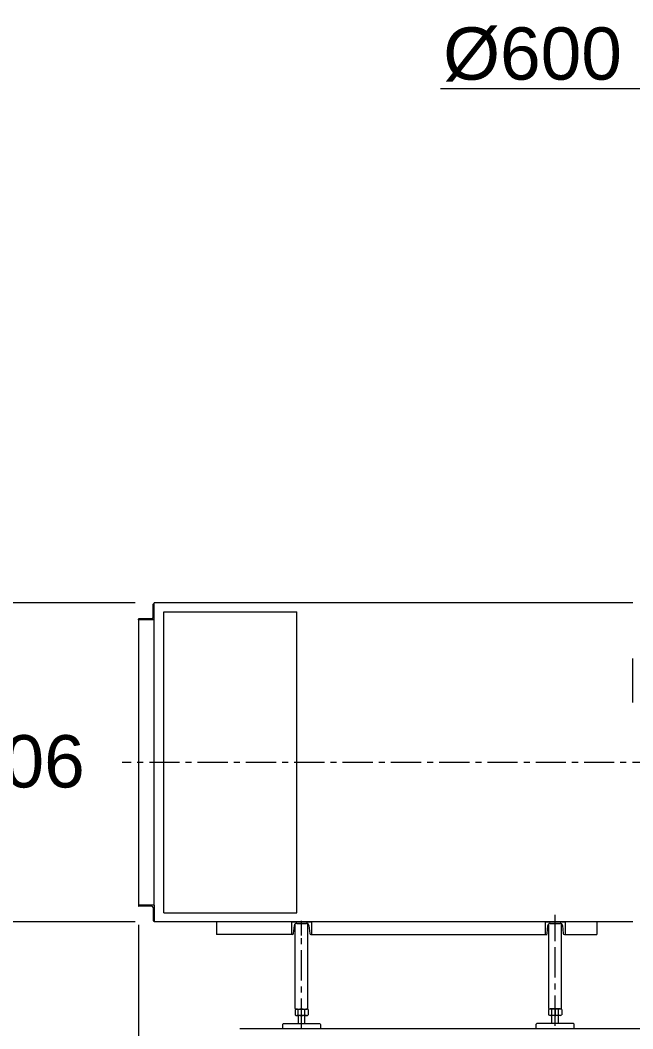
# Model space of a CAD drawing. Header units: millimetres. Extents: x 2 to 503272, y 1 to 383444.
# Drawn here: x 170013 to 219114, y 233950 to 314758 of the extents above; entities that cross this region are included whole.
import ezdxf

# ---------------------------------------------------------------- set-up
doc = ezdxf.new("R2010")
doc.units = ezdxf.units.MM
doc.header["$LTSCALE"] = 25.4
doc.linetypes.add('CENTER', pattern=[50.8, 31.75, -6.35, 6.35, -6.35])
doc.layers.get('Defpoints').update_dxf_attribs({"lineweight": 5})
doc.layers.add('CAXA1', color=5, linetype='CENTER', lineweight=5)
doc.layers.add('PIPE', color=150, linetype='Continuous', lineweight=5)
doc.styles.add('Roman', font='arial.ttf')
doc.styles.get("Standard").update_dxf_attribs({"font": 'arial.ttf'})
doc.dimstyles.new('ISO-25', dxfattribs={"dimscale": 30, "dimtxt": 38.1, "dimasz": 38.1, "dimexe": 50.8, "dimexo": 50.8, "dimgap": 15.875, "dimtad": 1, "dimtih": 1, "dimtoh": 1, "dimdec": 1, "dimlfac": 0.03937, "dimdsep": 46, "dimtxsty": 'Standard', "dimcen": 63.5, "dimclrd": 7, "dimclre": 7, "dimclrt": 7, "dimadec": 0, "dimazin": 0, "dimtfac": 1, "dimtdec": 1, "dimtmove": 0, "dimatfit": 3, "dimfxl": 25.4, "dimlwd": 5, "dimlwe": 5, "dimarcsym": 0})

# ---------------------------------------------------------------- blocks, each defined once
blk = doc.blocks.new('*D48')
at = {"color": 7, "linetype": 'Continuous', "lineweight": 5, "transparency": 16777216}
for p, q in [((179490, 242278), (179490, 214115)), ((300902, 232429), (300902, 214115)), ((180633, 215639), (299759, 215639))]:
    blk.add_line(p, q, dxfattribs=at)
at = {"color": 7, "transparency": 16777216}
for points in [[(180633, 215830), (180633, 215449), (179490, 215639)], [(299759, 215830), (299759, 215449), (300902, 215639)]]:
    blk.add_solid(points, dxfattribs=at)
at = {"layer": 'Defpoints', "color": 0, "transparency": 16777216}
for p in [(179490, 243802), (300902, 233953), (300902, 215639)]:
    blk.add_point(p, dxfattribs=at)
at = {"color": 7, "lineweight": 5, "transparency": 16777216, "insert": (240196, 218282), "char_height": 4191, "attachment_point": 5, "style": 'Roman'}
blk.add_mtext('C', dxfattribs=at)
blk = doc.blocks.new('*D32')
at = {"color": 7, "linetype": 'Continuous', "lineweight": 5, "transparency": 16777216}
for p, q in [((224740, 302797), (224740, 310799)), ((239955, 302797), (239955, 310799)), ((203700, 309275), (224740, 309275)), ((225883, 309275), (238812, 309275))]:
    blk.add_line(p, q, dxfattribs=at)
at = {"color": 7, "transparency": 16777216}
for points in [[(225883, 309465), (225883, 309084), (224740, 309275)], [(238812, 309465), (238812, 309084), (239955, 309275)]]:
    blk.add_solid(points, dxfattribs=at)
at = {"layer": 'Defpoints', "color": 0, "transparency": 16777216}
for p in [(239955, 309275), (224740, 301273), (239955, 301273)]:
    blk.add_point(p, dxfattribs=at)
at = {"color": 7, "lineweight": 5, "transparency": 16777216, "insert": (211079, 312008), "char_height": 4191, "attachment_point": 5, "style": 'Roman'}
blk.add_mtext('%%C600', dxfattribs=at)
blk = doc.blocks.new('*D44')
at = {"color": 7, "linetype": 'Continuous', "lineweight": 5, "transparency": 16777216}
for p, q in [((179236, 268065), (167153, 268065)), ((168677, 266922), (168677, 257968)), ((168677, 243656), (168677, 252736)), ((179236, 242513), (167153, 242513))]:
    blk.add_line(p, q, dxfattribs=at)
at = {"color": 7, "transparency": 16777216}
for points in [[(168487, 266922), (168868, 266922), (168677, 268065)], [(168487, 243656), (168868, 243656), (168677, 242513)]]:
    blk.add_solid(points, dxfattribs=at)
at = {"layer": 'Defpoints', "color": 0, "transparency": 16777216}
for p in [(180760, 268065), (168677, 242513), (180760, 242513)]:
    blk.add_point(p, dxfattribs=at)
at = {"color": 7, "lineweight": 5, "transparency": 16777216, "insert": (168677, 255352), "char_height": 4191, "attachment_point": 5, "style": 'Roman'}
blk.add_mtext('1006', dxfattribs=at)

msp = doc.modelspace()

# ---------------------------------------------------------------- linework, layer by layer
at = {"color": 7, "lineweight": 5}
for p, q in [((180683.86, 266941.38), (180683.86, 267970.08)), ((180760.06, 267995.48), (180709.26, 267995.48)), ((219114.06, 268071.68), (180760.06, 268071.68)), ((182583.8, 268071.68), (180760.06, 268071.68)), ((180760.06, 243852.31), (180760.06, 268071.68)), ((180760.06, 266725.48), (180760.06, 267995.48)), ((185496.38, 268071.68), (185496.38, 268073.2)), ((179490.06, 266725.48), (179490.06, 266776.28)), ((179490.06, 266725.48), (179490.06, 243852.31)), ((180760.06, 266725.48), (179490.06, 266725.48)), ((180544.16, 266801.68), (179515.46, 266801.68)), ((181521.29, 243230.48), (181521.29, 267360.48)), ((181521.29, 267360.48), (192189.29, 267360.48)), ((192189.29, 243230.48), (192189.29, 267360.48)), ((219113.99, 260102.52), (219113.99, 263617.76)), ((180760.06, 243852.31), (179490.06, 243852.31)), ((179490.06, 243852.31), (179490.06, 243801.51)), ((180544.16, 243776.11), (179515.46, 243776.11)), ((180683.86, 243636.41), (180683.86, 242607.71)), ((180760.06, 243852.31), (180760.06, 242582.31)), ((180760.06, 243840.08), (180760.06, 242519.28)), ((180760.06, 242582.31), (180709.26, 242582.31)), ((184848.68, 242519.28), (180760.06, 242519.28)), ((181521.29, 243230.48), (192189.29, 243230.48)), ((219114.06, 242519.28), (184848.68, 242519.28)), ((192324.7, 242519.28), (184975.68, 242519.28)), ((185750.62, 242520.45), (185750.62, 241504.45)), ((191770.42, 242520.45), (193370.62, 242520.45)), ((191770.42, 242520.45), (191770.42, 241504.45)), ((192570.52, 241428.25), (192570.52, 242596.65)), ((193370.62, 242520.45), (193370.62, 241504.45)), ((212090.42, 242520.45), (213690.62, 242520.45)), ((212090.42, 242520.45), (212090.42, 241504.45)), ((212890.52, 241428.25), (212890.52, 242596.65)), ((213690.62, 242520.45), (213690.62, 241504.45)), ((216230.62, 242520.45), (216230.62, 241504.45)), ((191924.91, 241591.37), (191988.47, 242226.99)), ((192062.28, 235584.87), (192062.28, 242359.33)), ((192178.03, 242398.53), (192963.02, 242398.53)), ((193078.28, 235584.87), (193078.28, 242359.71)), ((193152.57, 242226.99), (193216.13, 241591.37)), ((212244.91, 241591.37), (212308.47, 242226.99)), ((212382.28, 235591.22), (212382.28, 242359.33)), ((212498.03, 242398.53), (213283.02, 242398.53)), ((213398.28, 235591.22), (213398.28, 242359.71)), ((213472.57, 242226.99), (213536.13, 241591.37)), ((191828.87, 241504.45), (185750.62, 241504.45)), ((191828.87, 241504.45), (191770.42, 241504.45)), ((193312.18, 241504.45), (212245.39, 241504.45)), ((193312.18, 241504.45), (193370.62, 241504.45)), ((212148.87, 241504.45), (212090.42, 241504.45)), ((213632.18, 241504.45), (213690.62, 241504.45)), ((213690.62, 241504.45), (216230.62, 241504.45)), ((192042.35, 235495.14), (192042.35, 235059.91)), ((192062.28, 235584.87), (192113.08, 235534.07)), ((192062.28, 235584.87), (192113.08, 235534.07)), ((192113.08, 235534.07), (193027.48, 235534.07)), ((192113.08, 235534.07), (193027.48, 235534.07)), ((192306.31, 235059.91), (192306.31, 235495.14)), ((192834.24, 235059.91), (192834.24, 235495.14)), ((193027.48, 235534.07), (193078.28, 235584.87)), ((193027.48, 235534.07), (193078.28, 235584.87)), ((193098.2, 235495.14), (193098.2, 235059.91)), ((212362.35, 235501.49), (212362.35, 235066.26)), ((212382.28, 235591.22), (212433.08, 235540.42)), ((212433.08, 235540.42), (213347.48, 235540.42)), ((213286.22, 235540.42), (212494.33, 235540.42)), ((212626.31, 235066.26), (212626.31, 235501.49)), ((213154.24, 235066.26), (213154.24, 235501.49)), ((213347.48, 235540.42), (213398.28, 235591.22)), ((213418.2, 235501.49), (213418.2, 235066.26)), ((191046.28, 234308.62), (191097.08, 234359.42)), ((194043.48, 234359.42), (191097.08, 234359.42)), ((192966.22, 235020.99), (192174.33, 235020.99)), ((192306.75, 234359.42), (192306.75, 235020.99)), ((192833.8, 234359.42), (192833.8, 235020.99)), ((194043.48, 234359.42), (194094.28, 234308.62)), ((211366.28, 234314.97), (211417.08, 234365.77)), ((214363.48, 234365.77), (211417.08, 234365.77)), ((213286.22, 235027.34), (212494.33, 235027.34)), ((212626.75, 234365.77), (212626.75, 235027.34)), ((213153.8, 234365.77), (213153.8, 235027.34)), ((214363.48, 234365.77), (214414.28, 234314.97)), ((191046.28, 234308.62), (191046.28, 233953.02)), ((194094.28, 233953.02), (191046.28, 233953.02)), ((194094.28, 234308.62), (194094.28, 233953.02)), ((211366.28, 233953.02), (211366.28, 234314.97)), ((214414.28, 233953.02), (211366.28, 233953.02)), ((214414.28, 233959.37), (214414.28, 234314.97))]:
    msp.add_line(p, q, dxfattribs=at)
for centre, radius, start, end in [((180709.26, 267970.08), 25.4, 90, 180), ((179515.46, 266776.28), 25.4, 90, 180), ((180544.16, 266941.38), 139.7, 270, 0), ((179515.46, 243801.51), 25.4, 180, 270), ((180544.16, 243636.41), 139.7, 0, 90), ((180709.26, 242607.71), 25.4, 180, 270), ((192178.03, 242208.03), 190.5, 90, 174.2894069), ((192963.02, 242208.03), 190.5, 5.7105931, 90), ((212498.03, 242208.03), 190.5, 90, 174.2894069), ((213283.02, 242208.03), 190.5, 5.7105931, 90), ((191828.87, 241600.97), 96.52, 270, 354.2894069), ((193312.18, 241600.97), 96.52, 185.7105931, 270), ((212148.87, 241600.97), 96.52, 270, 354.2894069), ((213632.18, 241600.97), 96.52, 185.7105931, 270), ((192174.33, 235290.87), 243.2, 57.1327678, 122.8672322), ((192570.28, 234619.67), 914.4, 73.2213451, 106.7786549), ((192966.22, 235290.87), 243.2, 57.1327678, 122.8672322), ((212494.33, 235297.22), 243.2, 57.1327678, 122.8672322), ((212890.28, 234626.02), 914.4, 73.2213451, 106.7786549), ((213286.22, 235297.22), 243.2, 57.1327678, 122.8672322), ((192174.33, 235264.18), 243.2, 237.1327678, 302.8672322), ((192570.28, 235935.39), 914.4, 253.2213451, 286.7786549), ((192966.22, 235264.18), 243.2, 237.1327678, 302.8672322), ((212494.33, 235270.53), 243.2, 237.1327678, 302.8672322), ((212890.28, 235941.74), 914.4, 253.2213451, 286.7786549), ((213286.22, 235270.53), 243.2, 237.1327678, 302.8672322)]:
    msp.add_arc(centre, radius, start, end, dxfattribs=at)
at = {"layer": 'CAXA1', "linetype": 'CENTER', "lineweight": 5, "ltscale": 3}
for p, q in [((248592.75, 255288.33), (178192.03, 255289.13)), ((192570.28, 233953.13), (192570.28, 242435.72)), ((212890.18, 242519.22), (212890.18, 243094.04)), ((212890.28, 234199.29), (212890.28, 243094.04)), ((212890.28, 235579.34), (212890.28, 234951.14))]:
    msp.add_line(p, q, dxfattribs=at)
at = {"layer": 'PIPE', "color": 7, "lineweight": 5}
msp.add_line((323342.6, 233953.02), (187618.95, 233953.02), dxfattribs=at)

# ---------------------------------------------------------------- dimensions: what is measured, and where the dimension line sits
at = {"color": 7, "lineweight": 5}
for base, p1, p2, text, override, picture, middle in [((239954.76, 309274.53), (224740.16, 301273.04), (239954.76, 301273.04), '%%C600', {"dimscale": 30, "dimtxt": 139.7, "dimpost": '\\X', "dimtxsty": 'Roman', "dimtofl": 1, "dimtmove": 1}, '*D32', (211079.23, 309274.53)), ((300902.06, 215639.18), (179490.06, 243801.51), (300902.06, 233953.02), 'C', {"dimscale": 30, "dimtxt": 139.7, "dimpost": '\\X', "dimtxsty": 'Roman', "dimtmove": 1}, '*D48', (240196.06, 215639.18))]:
    dim = msp.add_linear_dim(base=base, p1=p1, p2=p2, text=text, dimstyle='ISO-25', override=override, dxfattribs=at)
    dim.commit()
    dim.dimension.update_dxf_attribs({"geometry": picture, "text_midpoint": middle, "dimtype": 160})
dim = msp.add_linear_dim(base=(168677.3, 242512.89), p1=(180760.06, 268065.19), p2=(180760.06, 242512.89), angle=90, text='1006', dimstyle='ISO-25', override={"dimscale": 30, "dimtxt": 139.7, "dimpost": '\\X', "dimtxsty": 'Roman', "dimtofl": 1, "dimtmove": 1}, dxfattribs=at)
dim.commit()
dim.dimension.update_dxf_attribs({"geometry": '*D44', "text_midpoint": (168677.3, 255351.63), "dimtype": 160})

doc.saveas('drawing.dxf')
